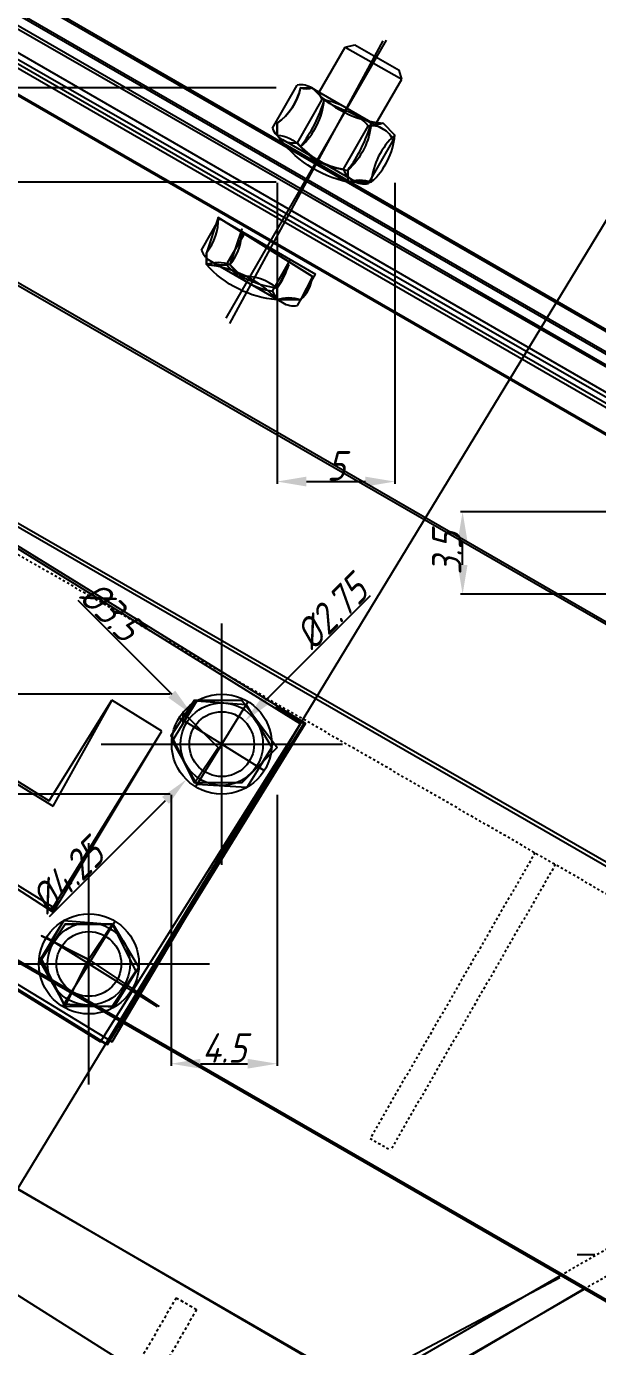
# Model space of a CAD drawing. Header units: millimetres. Extents: x 2787 to 6144, y -18 to 478.
# Drawn here: x 4642.4 to 4666.6, y 173.1 to 229.1 of the extents above; entities that cross this region are included whole.
import ezdxf

# ---------------------------------------------------------------- set-up
doc = ezdxf.new("R2010")
doc.units = ezdxf.units.MM
for name, pattern in [('ACAD_ISO02W100', [15, 12, -3]), ('CENTER', [50.8, 31.75, -6.35, 6.35, -6.35]), ('CENTER2', [28.575, 19.05, -3.175, 3.175, -3.175]), ('HIDDEN', [0.2, 0.1, -0.1])]:
    doc.linetypes.add(name, pattern=pattern)
for name, color, linetype in [('ADIM', 3, 'Continuous'), ('ADIM_CENTER', 1, 'Continuous'), ('ADIM_CLEAN', 3, 'Continuous'), ('ADIM_CLEAN_L', 3, 'Continuous')]:
    doc.layers.add(name, color=color, linetype=linetype)
for name, color, linetype, lineweight in [('中心线', 1, 'CENTER', 13), ('图层1', 1, 'CENTER2', 25), ('图层2', 160, 'Continuous', 25), ('尺寸线', 22, 'Continuous', 13), ('虚线', 8, 'ACAD_ISO02W100', 13)]:
    doc.layers.add(name, color=color, linetype=linetype, lineweight=lineweight)
doc.styles.get("Standard").update_dxf_attribs({"font": 'gbeitc.shx', "bigfont": 'gbcbig.shx'})
doc.dimstyles.new('ADIM', dxfattribs={"dimscale": 0.5, "dimtxt": 2.5, "dimasz": 2.5, "dimexe": 0.18, "dimexo": 0.0625, "dimgap": 0.09, "dimtad": 1, "dimdec": 4, "dimzin": 0, "dimdsep": 46, "dimtxsty": 'Standard', "dimcen": 0.09, "dimadec": 0, "dimazin": 0, "dimtfac": 1, "dimtdec": 4, "dimtofl": 0, "dimtmove": 0, "dimatfit": 3, "dimfxl": 1, "dimtolj": 1, "dimtzin": 0, "dimarcsym": 0})

# ---------------------------------------------------------------- blocks, each defined once
blk = doc.blocks.new('*D59')
at = {"layer": 'ADIM', "color": 0, "lineweight": -2, "transparency": 16777216}
for p, q in [((4640.026, 176.483), (4669.506, 157.922)), ((4631.526, 162.983), (4661.006, 144.422)), ((4661.595, 145.528), (4668.763, 156.913))]:
    blk.add_line(p, q, dxfattribs=at)
at = {"layer": 'ADIM', "color": 0, "transparency": 16777216}
for points in [[(4668.587, 157.024), (4668.94, 156.802), (4669.429, 157.97)], [(4661.419, 145.639), (4661.772, 145.417), (4660.929, 144.47)]]:
    blk.add_solid(points, dxfattribs=at)
at = {"layer": 'Defpoints', "color": 0, "transparency": 16777216}
for p in [(4640, 176.5), (4631.5, 163), (4669.429, 157.97)]:
    blk.add_point(p, dxfattribs=at)
at = {"layer": 'ADIM', "color": 0, "transparency": 16777216, "insert": (4664.612, 151.577), "char_height": 1.25, "attachment_point": 5, "rotation": 57.8043}
blk.add_mtext('\\A1;15.95', dxfattribs=at)
blk = doc.blocks.new('*D60')
at = {"layer": 'ADIM', "color": 0, "lineweight": -2, "transparency": 16777216}
for p, q in [((4614.516, 192.027), (4645.949, 243.739)), ((4670.334, 228.811), (4646.97, 243.013)), ((4640.016, 176.527), (4671.449, 228.239))]:
    blk.add_line(p, q, dxfattribs=at)
at = {"layer": 'ADIM', "color": 0, "transparency": 16777216}
for points in [[(4647.079, 243.191), (4646.862, 242.835), (4645.902, 243.662)], [(4670.442, 228.989), (4670.226, 228.633), (4671.402, 228.162)]]:
    blk.add_solid(points, dxfattribs=at)
at = {"layer": 'Defpoints', "color": 0, "transparency": 16777216}
for p in [(4645.902, 243.662), (4614.5, 192), (4640, 176.5)]:
    blk.add_point(p, dxfattribs=at)
at = {"layer": 'ADIM', "color": 0, "transparency": 16777216, "insert": (4659, 236.484), "char_height": 1.25, "attachment_point": 5, "rotation": 328.707}
blk.add_mtext('\\A1;29.84', dxfattribs=at)
blk = doc.blocks.new('*D204')
at = {"layer": 'ADIM', "color": 0, "lineweight": -2, "transparency": 16777216}
for p, q in [((4648.5, 196.483), (4648.5, 184.982)), ((4653, 196.483), (4653, 184.982)), ((4649.75, 185.072), (4651.75, 185.072))]:
    blk.add_line(p, q, dxfattribs=at)
at = {"layer": 'ADIM', "color": 0, "transparency": 16777216}
for points in [[(4649.75, 185.281), (4649.75, 184.864), (4648.5, 185.072)], [(4651.75, 185.281), (4651.75, 184.864), (4653, 185.072)]]:
    blk.add_solid(points, dxfattribs=at)
at = {"layer": 'Defpoints', "color": 0, "transparency": 16777216}
for p in [(4648.5, 196.514), (4653, 196.514), (4653, 185.072)]:
    blk.add_point(p, dxfattribs=at)
at = {"layer": 'ADIM', "color": 0, "transparency": 16777216, "insert": (4650.75, 185.742), "char_height": 1.25, "attachment_point": 5}
blk.add_mtext('\\A1;4.5', dxfattribs=at)
blk = doc.blocks.new('*D205')
at = {"layer": 'ADIM', "color": 0, "lineweight": -2, "transparency": 16777216}
for p, q in [((4648.469, 200.764), (4637.305, 200.764)), ((4637.395, 197.764), (4637.395, 199.514)), ((4648.469, 196.514), (4637.305, 196.514))]:
    blk.add_line(p, q, dxfattribs=at)
at = {"layer": 'ADIM', "color": 0, "transparency": 16777216}
for points in [[(4637.187, 199.514), (4637.603, 199.514), (4637.395, 200.764)], [(4637.187, 197.764), (4637.603, 197.764), (4637.395, 196.514)]]:
    blk.add_solid(points, dxfattribs=at)
at = {"layer": 'Defpoints', "color": 0, "transparency": 16777216}
for p in [(4637.395, 200.764), (4648.5, 200.764), (4648.5, 196.514)]:
    blk.add_point(p, dxfattribs=at)
at = {"layer": 'ADIM', "color": 0, "transparency": 16777216, "insert": (4636.725, 198.639), "char_height": 1.25, "attachment_point": 5, "rotation": 90}
blk.add_mtext('\\A1;4.25', dxfattribs=at)
blk = doc.blocks.new('*D206')
at = {"layer": 'ADIM', "color": 0, "lineweight": -2, "transparency": 16777216}
for p, q in [((4656.949, 204.934), (4652.51, 200.495)), ((4650.609, 198.639), (4650.699, 198.639)), ((4650.654, 198.594), (4650.654, 198.684))]:
    blk.add_line(p, q, dxfattribs=at)
at = {"layer": 'ADIM', "color": 0, "transparency": 16777216}
blk.add_solid([(4652.363, 200.643), (4652.658, 200.348), (4651.626, 199.611)], dxfattribs=at)
at = {"layer": 'Defpoints', "color": 0, "transparency": 16777216}
for p in [(4651.626, 199.611), (4650.654, 198.639)]:
    blk.add_point(p, dxfattribs=at)
at = {"layer": 'ADIM', "color": 0, "transparency": 16777216, "insert": (4655.293, 204.225), "char_height": 1.25, "attachment_point": 5, "rotation": 45}
blk.add_mtext('\\A1;%%c2.75', dxfattribs=at)
blk = doc.blocks.new('*D207')
at = {"layer": 'ADIM', "color": 0, "lineweight": -2, "transparency": 16777216}
for p, q in [((4644.539, 204.754), (4648.533, 200.76)), ((4650.609, 198.639), (4650.699, 198.639)), ((4650.654, 198.594), (4650.654, 198.684))]:
    blk.add_line(p, q, dxfattribs=at)
at = {"layer": 'ADIM', "color": 0, "transparency": 16777216}
blk.add_solid([(4648.68, 200.908), (4648.385, 200.613), (4649.417, 199.877)], dxfattribs=at)
at = {"layer": 'Defpoints', "color": 0, "transparency": 16777216}
for p in [(4649.417, 199.877), (4650.654, 198.639)]:
    blk.add_point(p, dxfattribs=at)
at = {"layer": 'ADIM', "color": 0, "transparency": 16777216, "insert": (4645.937, 204.303), "char_height": 1.25, "attachment_point": 5, "rotation": 315}
blk.add_mtext('\\A1;%%c3.5', dxfattribs=at)
blk = doc.blocks.new('*D208')
at = {"layer": 'ADIM', "color": 0, "lineweight": -2, "transparency": 16777216}
for p, q in [((4650.609, 198.639), (4650.699, 198.639)), ((4650.654, 198.594), (4650.654, 198.684)), ((4643.34, 191.325), (4648.268, 196.253))]:
    blk.add_line(p, q, dxfattribs=at)
at = {"layer": 'ADIM', "color": 0, "transparency": 16777216}
blk.add_solid([(4648.12, 196.4), (4648.415, 196.105), (4649.151, 197.136)], dxfattribs=at)
at = {"layer": 'Defpoints', "color": 0, "transparency": 16777216}
for p in [(4650.654, 198.639), (4649.151, 197.136)]:
    blk.add_point(p, dxfattribs=at)
at = {"layer": 'ADIM', "color": 0, "transparency": 16777216, "insert": (4644.086, 193.018), "char_height": 1.25, "attachment_point": 5, "rotation": 45}
blk.add_mtext('\\A1;%%c4.25', dxfattribs=at)
blk = doc.blocks.new('*D209')
at = {"layer": 'ADIM', "color": 0, "lineweight": -2, "transparency": 16777216}
for p, q in [((4653, 222.469), (4653, 209.697)), ((4658, 222.469), (4658, 209.697)), ((4654.25, 209.787), (4656.75, 209.787))]:
    blk.add_line(p, q, dxfattribs=at)
at = {"layer": 'ADIM', "color": 0, "transparency": 16777216}
for points in [[(4654.25, 209.995), (4654.25, 209.579), (4653, 209.787)], [(4656.75, 209.995), (4656.75, 209.579), (4658, 209.787)]]:
    blk.add_solid(points, dxfattribs=at)
at = {"layer": 'Defpoints', "color": 0, "transparency": 16777216}
for p in [(4653, 222.5), (4658, 222.5), (4658, 209.787)]:
    blk.add_point(p, dxfattribs=at)
at = {"layer": 'ADIM', "color": 0, "transparency": 16777216, "insert": (4655.5, 210.457), "char_height": 1.25, "attachment_point": 5}
blk.add_mtext('\\A1;5', dxfattribs=at)
blk = doc.blocks.new('*D210')
at = {"layer": 'ADIM', "color": 0, "lineweight": -2, "transparency": 16777216}
for p, q in [((4652.969, 226.5), (4641.51, 226.5)), ((4641.6, 223.75), (4641.6, 225.25)), ((4652.969, 222.5), (4641.51, 222.5))]:
    blk.add_line(p, q, dxfattribs=at)
at = {"layer": 'ADIM', "color": 0, "transparency": 16777216}
for points in [[(4641.392, 225.25), (4641.808, 225.25), (4641.6, 226.5)], [(4641.392, 223.75), (4641.808, 223.75), (4641.6, 222.5)]]:
    blk.add_solid(points, dxfattribs=at)
at = {"layer": 'Defpoints', "color": 0, "transparency": 16777216}
for p in [(4641.6, 226.5), (4653, 226.5), (4653, 222.5)]:
    blk.add_point(p, dxfattribs=at)
at = {"layer": 'ADIM', "color": 0, "transparency": 16777216, "insert": (4640.93, 224.5), "char_height": 1.25, "attachment_point": 5, "rotation": 90}
blk.add_mtext('\\A1;4', dxfattribs=at)
blk = doc.blocks.new('*D223')
at = {"layer": 'ADIM', "color": 0, "lineweight": -2, "transparency": 16777216}
for p, q in [((4671.466, 208.5), (4660.787, 208.5)), ((4660.877, 206.25), (4660.877, 207.25)), ((4671.466, 205), (4660.787, 205))]:
    blk.add_line(p, q, dxfattribs=at)
at = {"layer": 'ADIM', "color": 0, "transparency": 16777216}
for points in [[(4660.669, 207.25), (4661.086, 207.25), (4660.877, 208.5)], [(4660.669, 206.25), (4661.086, 206.25), (4660.877, 205)]]:
    blk.add_solid(points, dxfattribs=at)
at = {"layer": 'Defpoints', "color": 0, "transparency": 16777216}
for p in [(4660.877, 208.5), (4671.497, 208.5), (4671.497, 205)]:
    blk.add_point(p, dxfattribs=at)
at = {"layer": 'ADIM', "color": 0, "transparency": 16777216, "insert": (4660.207, 206.75), "char_height": 1.25, "attachment_point": 5, "rotation": 90}
blk.add_mtext('\\A1;3.5', dxfattribs=at)

msp = doc.modelspace()

# ---------------------------------------------------------------- linework, layer by layer
at = {"color": 7, "linetype": 'Continuous', "lineweight": -3}
for p, q in [((4734.18939, 177.30312), (4326.53974, 412.8597)), ((4733.81439, 176.65359), (4326.16476, 412.2102)), ((4325.04182, 410.26522), (4732.81539, 174.92328)), ((4324.54182, 409.39919), (4732.31555, 174.05717)), ((4724.37888, 160.30492), (4316.60058, 395.64456)), ((4716.3813, 146.44712), (4364.3277, 349.62706)), ((4733.58867, 176.26264), (4638.59384, 231.10793)), ((4733.08875, 175.39675), (4638.09392, 230.24204)), ((4654.79327, 226.31656), (4655.89603, 228.22659)), ((4655.89603, 228.22659), (4656.30594, 228.32998)), ((4655.89603, 228.22659), (4658.29141, 226.8755)), ((4656.30594, 228.32998), (4658.1815, 227.24712)), ((4658.29141, 226.8755), (4658.1815, 227.24712)), ((4652.80349, 224.78808), (4653.85958, 226.61729)), ((4654.49404, 226.48932), (4657.5065, 224.75008)), ((4657.17484, 224.94156), (4658.29141, 226.8755)), ((4653.86599, 224.17464), (4654.92208, 226.00386)), ((4655.81595, 223.04883), (4656.87205, 224.87805)), ((4653.23154, 224.30261), (4656.244, 222.56336)), ((4656.87845, 222.4354), (4657.93455, 224.26461)), ((4637.1823, 221.02247), (4683.08627, 194.53049)), ((4649.79259, 219.612), (4650.56439, 220.94879)), ((4650.56439, 220.94879), (4654.63935, 218.59611)), ((4650.85509, 218.99857), (4651.62689, 220.33536)), ((4652.80505, 217.87275), (4653.57685, 219.20955)), ((4650.22064, 219.12653), (4653.2331, 217.38729)), ((4653.86755, 217.25932), (4654.63935, 218.59611)), ((4712.20333, 139.20774), (4632.87429, 185.00838)), ((4666.49705, 176.95973), (4665.74706, 176.95973)), ((4656.68612, 171.26062), (4665.03569, 176.08319)), ((4657.68602, 170.68332), (4666.03579, 175.50601))]:
    msp.add_line(p, q, dxfattribs=at)
at = {"lineweight": -3}
for p, q in [((4643.33431, 196.23212), (4645.98252, 200.50699)), ((4648.11008, 199.19417), (4645.98252, 200.50699)), ((4637.16439, 200.0393), (4643.33431, 196.23212)), ((4643.49999, 191.72305), (4648.11008, 199.19417)), ((4635.20251, 196.84305), (4643.49999, 191.72305))]:
    msp.add_line(p, q, dxfattribs=at)
msp.add_lwpolyline([(4652.95116, 200.2461), (4654.13973, 199.51269), (4645.73768, 185.89632), (4620.52611, 201.45324), (4628.92816, 215.06961), (4641.67966, 207.20123)], dxfattribs=at)
msp.add_lwpolyline([(4620.59309, 201.45137), (4645.80465, 185.89445), (4654.2067, 199.51082), (4628.99514, 215.06774)], close=True, dxfattribs=at)
for centre, radius in [((4650.65406, 198.63909), 2.125), ((4650.65406, 198.63909), 1.375), ((4645.01389, 189.30824), 2.125), ((4645.01389, 189.30824), 1.375)]:
    msp.add_circle(centre, radius, dxfattribs=at)
at = {"color": 7, "linetype": 'Continuous', "lineweight": -3}
for centre, radius, start, end in [((4654.0141, 225.74661), 0.88429, 57.129886, 100.063278), ((4654.09079, 225.70233), 0.88429, 19.936722, 62.870114), ((4654.3607, 222.72315), 3.32839, 60.488333, 80.28977), ((4654.31157, 222.75152), 3.32839, 39.71023, 59.511667), ((4653.63478, 225.0896), 0.88429, 199.936722, 242.870114), ((4657.02657, 224.00736), 0.88429, 57.129886, 100.063278), ((4653.71147, 225.04533), 0.88429, 237.129886, 280.063278), ((4657.10326, 223.96308), 0.88429, 19.936722, 62.870114), ((4656.42647, 226.30117), 3.32839, 219.71023, 239.511667), ((4656.37734, 226.32954), 3.32839, 240.488333, 260.28977), ((4656.64724, 223.35036), 0.88429, 199.936722, 242.870114), ((4656.72394, 223.30608), 0.88429, 237.129886, 280.063278), ((4650.62388, 219.91353), 0.88429, 199.936722, 242.870114), ((4650.70057, 219.86925), 0.88429, 237.129886, 280.063278), ((4653.41557, 221.12509), 3.32839, 219.71023, 239.511667), ((4653.36644, 221.15346), 3.32839, 240.488333, 260.28977), ((4653.63635, 218.17428), 0.88429, 199.936722, 242.870114), ((4653.71304, 218.13), 0.88429, 237.129886, 280.063278)]:
    msp.add_arc(centre, radius, start, end, dxfattribs=at)
at = {"layer": 'ADIM_CENTER', "linetype": 'CENTER'}
for p, q in [((4650.65406, 193.51409), (4650.65406, 203.76409)), ((4650.65406, 193.88909), (4650.65406, 203.38909)), ((4650.65406, 194.26409), (4650.65406, 203.01409)), ((4645.52906, 198.63909), (4655.77906, 198.63909)), ((4645.90406, 198.63909), (4655.40406, 198.63909)), ((4646.27906, 198.63909), (4655.02906, 198.63909)), ((4645.01389, 184.18324), (4645.01389, 194.43324)), ((4645.01389, 184.55824), (4645.01389, 194.05824)), ((4645.01389, 184.93324), (4645.01389, 193.68324)), ((4639.88889, 189.30824), (4650.13889, 189.30824)), ((4640.26389, 189.30824), (4649.76389, 189.30824)), ((4640.63889, 189.30824), (4649.38889, 189.30824))]:
    msp.add_line(p, q, dxfattribs=at)
at = {"layer": 'ADIM_CLEAN'}
for points in [[(4654, 226.5), (4654.5, 226.5, 0.18955484), (4657.5, 225), (4658, 224.5, 0.18955484), (4657, 222.5), (4656, 222.5, -0.18955484), (4653, 224.5), (4653, 225, 0.18955484)], [(4653, 225), (4653, 224.5, -0.18955484), (4654, 224, 0.18955484), (4655, 226), (4654.5, 226.5, -0.18955484), (4654, 226.5, -0.18955484)], [(4657, 225), (4656, 225.5, -0.0866157), (4655, 226, -0.0866157), (4654, 224), (4654.5, 223.5, 0.0866157), (4656, 223, 0.0866157)], [(4656, 223), (4656, 222.5, -0.18955484), (4657, 222.5, 0.18955484), (4658, 224.5), (4657.5, 225, -0.18955484), (4657, 225, -0.18955484)], [(4653.5, 219), (4653, 218), (4653, 217.5, -0.18955484), (4654, 217.5, 0.18955484), (4654.5, 218.5), (4650.5, 221), (4650, 219.5), (4650, 219, -0.18955484), (4651, 219, 0.18955484), (4651.5, 220.5), (4651, 219), (4651.5, 218.5, 0.0866157), (4653, 218, 0.0866157)], [(4654, 217.5), (4653, 217.5, -0.18955484), (4650, 219), (4650, 219.5, 0.18955484), (4650.5, 221), (4654.5, 218.5)], [(4653, 217.5), (4653, 218, 0.18955484), (4651.5, 218.5, -0.0866157), (4651, 219, -0.0866157), (4650, 219, -0.18955484)]]:
    msp.add_lwpolyline(points, format="xyb", close=True, dxfattribs=at)
for points in [[(4653, 198.5), (4651.5, 197), (4649.5, 197), (4648.5, 199), (4649.5, 200.5), (4651.5, 200.5)], [(4649.5, 197), (4650.5, 198.5), (4649, 200), (4649, 199.5), (4649.5, 200.5), (4648.5, 199)], [(4644, 187.5), (4643, 189.5), (4644, 191), (4646, 191), (4647, 189), (4646, 187.5)], [(4645, 189.5), (4643, 190.5), (4645, 189.5), (4646, 191), (4644, 191), (4643, 189.5), (4644, 187.5)]]:
    msp.add_lwpolyline(points, close=True, dxfattribs=at)
for centre, radius in [((4650.65406, 198.63909), 2.125), ((4650.65406, 198.63909), 1.75), ((4650.65406, 198.63909), 1.375), ((4645.01389, 189.30824), 2.125), ((4645.01389, 189.30824), 1.75), ((4645.01389, 189.30824), 1.375)]:
    msp.add_circle(centre, radius, dxfattribs=at)
at = {"layer": 'ADIM_CLEAN_L'}
for p, q in [((4326.5, 413), (4734, 177.5)), ((4326, 412), (4734, 176.5)), ((4325, 410.5), (4733, 175)), ((4324.5, 409.5), (4732.5, 174)), ((4316.5, 395.5), (4724.5, 160.5)), ((4364.5, 349.5), (4716.5, 146.5)), ((4638.5, 231), (4733.5, 176.5)), ((4638, 230), (4733, 175.5)), ((4651, 216.5), (4657.5, 228.5)), ((4637, 221), (4683, 194.5)), ((4629, 215), (4654, 199.5)), ((4620.5, 201.5), (4645.5, 186)), ((4620.5, 201.5), (4646, 186)), ((4643.5, 196), (4646, 200.5)), ((4637, 200), (4643.5, 196)), ((4643.5, 191.5), (4648, 199)), ((4645.5, 186), (4654, 199.5)), ((4646, 186), (4654, 199.5)), ((4635, 197), (4643.5, 191.5)), ((4645, 189.5), (4648, 187.5)), ((4633, 185), (4712, 139)), ((4656.5, 171.5), (4665, 176)), ((4657.5, 170.5), (4666, 175.5))]:
    msp.add_line(p, q, dxfattribs=at)
at = {"layer": '中心线', "lineweight": -3}
msp.add_line((4650.84327, 216.7236), (4657.65426, 228.52057), dxfattribs=at)
at = {"layer": '图层1', "lineweight": -3}
for p, q in [((4650.65406, 198.63909), (4651.76831, 200.44853)), ((4650.65406, 198.63909), (4648.8496, 199.76138)), ((4650.65406, 198.63909), (4649.53981, 196.82965)), ((4650.65406, 198.63909), (4652.45853, 197.5168)), ((4645.01389, 189.30824), (4646.12814, 191.11768)), ((4645.01389, 189.30824), (4643.20943, 190.43053)), ((4645.01389, 189.30824), (4643.89964, 187.4988)), ((4645.01389, 189.30824), (4646.81836, 188.18595)), ((4645.01389, 189.30824), (4647.91503, 187.50387))]:
    msp.add_line(p, q, dxfattribs=at)
at = {"layer": '图层2', "lineweight": -3}
for p, q in [((4649.59042, 200.47826), (4648.55183, 198.76907)), ((4649.06189, 199.62934), (4649.59042, 200.47826)), ((4649.59042, 200.47826), (4651.68998, 200.31571)), ((4651.68998, 200.31571), (4652.77392, 198.4913)), ((4648.8496, 199.76138), (4649.06189, 199.62934)), ((4648.55183, 198.76907), (4649.59895, 196.92568)), ((4652.77706, 198.49632), (4651.71541, 196.80135)), ((4652.24624, 197.64883), (4652.77706, 198.49632)), ((4652.45853, 197.5168), (4652.24624, 197.64883)), ((4651.71541, 196.80135), (4649.59895, 196.92568)), ((4643.95025, 191.14741), (4642.91166, 189.43822)), ((4643.42172, 190.2985), (4643.95025, 191.14741)), ((4643.95025, 191.14741), (4646.04981, 190.98487)), ((4646.04981, 190.98487), (4647.13375, 189.16046)), ((4643.20943, 190.43053), (4643.42172, 190.2985)), ((4642.91166, 189.43822), (4643.95878, 187.59483)), ((4647.13689, 189.16547), (4646.07524, 187.4705)), ((4646.60607, 188.31799), (4647.13689, 189.16547)), ((4646.81836, 188.18595), (4646.60607, 188.31799)), ((4646.07524, 187.4705), (4643.95878, 187.59483))]:
    msp.add_line(p, q, dxfattribs=at)
for centre, radius in [((4650.65406, 198.63909), 1.75), ((4650.65406, 198.63909), 1.375), ((4645.01389, 189.30824), 1.75), ((4645.01389, 189.30824), 1.375)]:
    msp.add_circle(centre, radius, dxfattribs=at)
at = {"layer": '尺寸线', "lineweight": -3}
msp.add_line((4650.84327, 216.7236), (4657.65426, 228.52057), dxfattribs=at)
at = {"layer": '虚线', "color": 251, "linetype": 'HIDDEN', "lineweight": -3}
for p, q in [((4724.54654, 159.05358), (4339.65922, 381.18243)), ((4663.95399, 194.02631), (4656.95395, 181.90188)), ((4664.8201, 193.52646), (4657.82007, 181.40203)), ((4665.03569, 176.08319), (4684.00748, 187.04097)), ((4666.03579, 175.50601), (4685.23398, 186.59456)), ((4656.95395, 181.90188), (4657.82007, 181.40203))]:
    msp.add_line(p, q, dxfattribs=at)
at = {"layer": '虚线', "lineweight": -3, "ltscale": 0.01}
for p, q in [((4648.71867, 175.13894), (4641.71874, 163.0147)), ((4648.71867, 175.13894), (4649.5847, 174.63894)), ((4649.5847, 174.63894), (4642.58477, 162.5147))]:
    msp.add_line(p, q, dxfattribs=at)

# ---------------------------------------------------------------- dimensions: what is measured, and where the dimension line sits
at = {"layer": 'ADIM'}
for p1, p2, distance, text, picture, middle in [((4640, 176.5), (4614.5, 192), -60.45704, '29.84', '*D60', (4659.00032, 236.4844)), ((4631.5, 163), (4640, 176.5), -34.77692, '15.95', '*D59', (4664.6124, 151.57738))]:
    dim = msp.add_aligned_dim(p1=p1, p2=p2, distance=distance, text=text, dimstyle='ADIM', dxfattribs=at)
    dim.commit()
    dim.dimension.update_dxf_attribs({"geometry": picture, "text_midpoint": middle})
for base, p1, p2, text, picture, middle in [((4641.59997, 226.5), (4653, 222.5), (4653, 226.5), '4', '*D210', (4640.92997, 224.5)), ((4660.87728, 208.5), (4671.49698, 205), (4671.49698, 208.5), '3.5', '*D223', (4660.20728, 206.75)), ((4637.39501, 200.76409), (4648.5, 196.51409), (4648.5, 200.76409), '4.25', '*D205', (4636.72501, 198.63909))]:
    dim = msp.add_linear_dim(base=base, p1=p1, p2=p2, angle=90, text=text, dimstyle='ADIM', dxfattribs=at)
    dim.commit()
    dim.dimension.update_dxf_attribs({"geometry": picture, "text_midpoint": middle})
for base, p1, p2, text, picture, middle in [((4658, 209.78691), (4653, 222.5), (4658, 222.5), '5', '*D209', (4655.5, 210.45691)), ((4653, 185.07231), (4648.5, 196.51409), (4653, 196.51409), '4.5', '*D204', (4650.75, 185.74231))]:
    dim = msp.add_linear_dim(base=base, p1=p1, p2=p2, text=text, dimstyle='ADIM', dxfattribs=at)
    dim.commit()
    dim.dimension.update_dxf_attribs({"geometry": picture, "text_midpoint": middle})
for mpoint, text, picture, middle in [((4651.62633, 199.61136), '%%c2.75', '*D206', (4655.76642, 203.75145)), ((4649.41662, 199.87653), '%%c3.5', '*D207', (4645.46373, 203.82942)), ((4649.15146, 197.13649), '%%c4.25', '*D208', (4644.55969, 192.54472))]:
    dim = msp.add_radius_dim(center=(4650.65406, 198.63909), mpoint=mpoint, text=text, dimstyle='ADIM', dxfattribs=at)
    dim.commit()
    dim.dimension.update_dxf_attribs({"geometry": picture, "text_midpoint": middle, "dimtype": 164})

doc.saveas('drawing.dxf')
